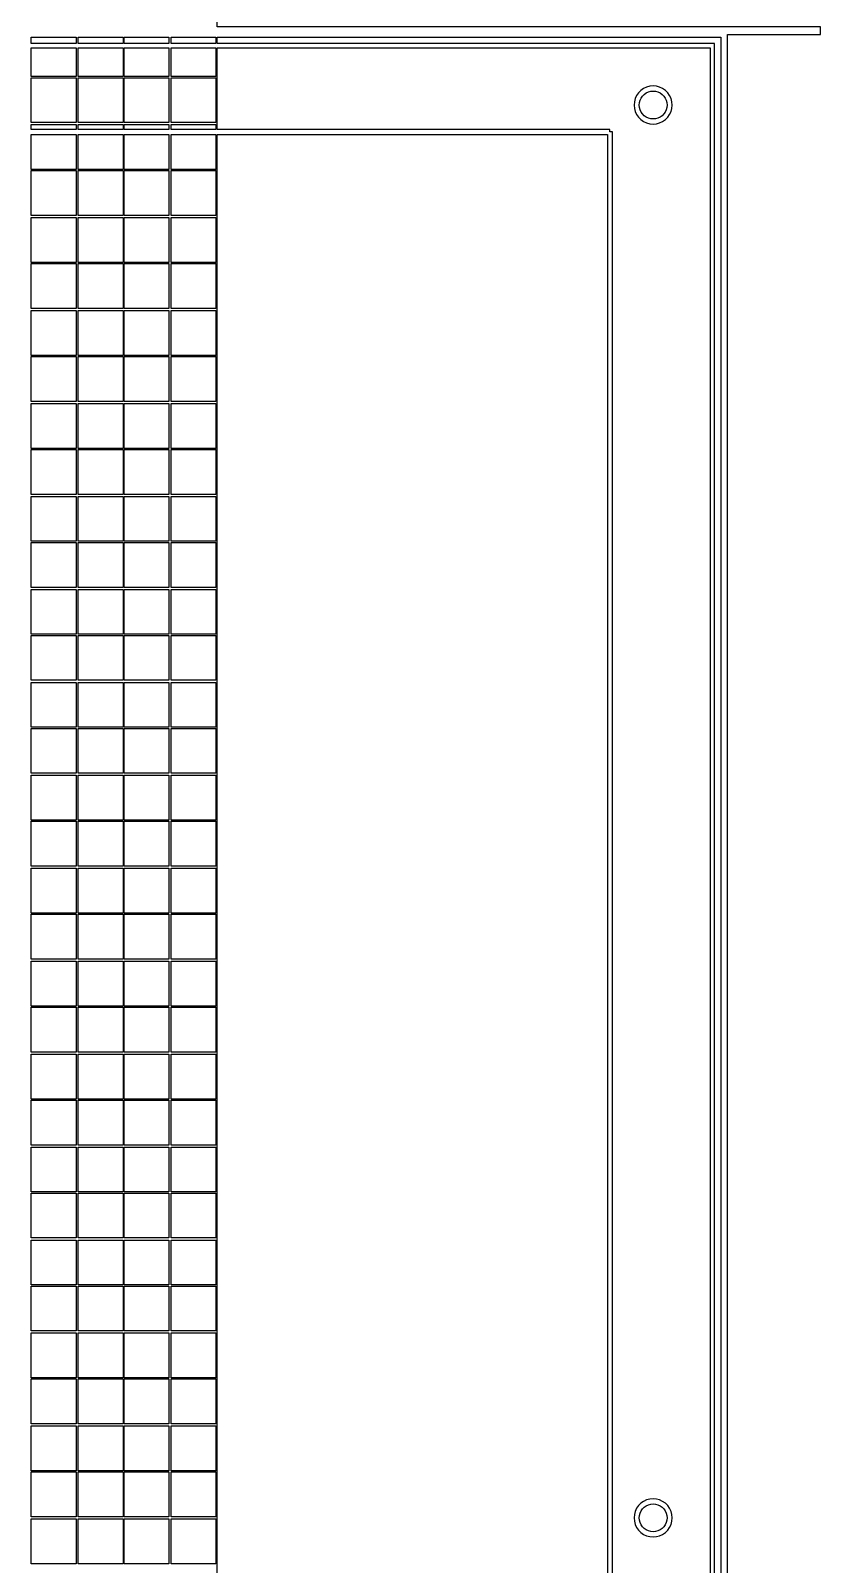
# Model space of a CAD drawing. Extents: x -105 to 170, y -332 to 185.
# Drawn here: x 85 to 170, y -165 to 0 of the extents above; entities that cross this region are included whole.
import ezdxf

# ---------------------------------------------------------------- set-up
doc = ezdxf.new("R2010")
doc.units = 0
doc.layers.get('0').update_dxf_attribs({"linetype": 'CONTINUOUS'})

msp = doc.modelspace()

# ---------------------------------------------------------------- linework, layer by layer
for points in [[(0.425, -320), (160, -320), (160, -0.425), (170, -0.425), (170, 0.425), (105.06, 0.425), (105.06, 185), (105, 185), (105, 185.06), (-105, 185.06), (-105, 185), (-105.06, 185), (-105.06, -185), (-105, -185), (-105, -185.06), (-0.425, -185.06), (-0.425, -330), (0.425, -330)], [(0.7, -185.06), (1.39766, -185.06), (1.39766, -318.606), (158.602, -318.606), (158.602, -1.39387), (105.06, -1.39387), (105.06, -0.7), (159.3, -0.7), (159.3, -319.3), (0.7, -319.3)], [(85.06, -1.39387), (85.06, -0.7), (89.89, -0.7), (89.89, -1.39387)], [(90.11, -1.39387), (90.11, -0.7), (94.94, -0.7), (94.94, -1.39387)], [(95.06, -1.39387), (95.06, -0.7), (99.89, -0.7), (99.89, -1.39387)], [(100.11, -1.39387), (100.11, -0.7), (104.94, -0.7), (104.94, -1.39387)], [(1.84766, -185.06), (12.375, -185.06), (12.375, -309.105), (12.65, -309.105), (12.65, -309.38), (147.35, -309.38), (147.35, -309.105), (147.625, -309.105), (147.625, -10.895), (147.35, -10.895), (147.35, -10.62), (105.06, -10.62), (105.06, -1.84387), (158.152, -1.84387), (158.152, -318.156), (1.84766, -318.156)], [(85.06, -1.84387), (89.89, -1.84387), (89.89, -4.94), (85.06, -4.94)], [(90.11, -1.84387), (94.94, -1.84387), (94.94, -4.94), (90.11, -4.94)], [(95.06, -1.84387), (99.89, -1.84387), (99.89, -4.94), (95.06, -4.94)], [(100.11, -1.84387), (104.94, -1.84387), (104.94, -4.94), (100.11, -4.94)], [(85.06, -5.06), (89.89, -5.06), (89.89, -9.89), (85.06, -9.89)], [(90.11, -5.06), (94.94, -5.06), (94.94, -9.89), (90.11, -9.89)], [(95.06, -5.06), (99.89, -5.06), (99.89, -9.89), (95.06, -9.89)], [(100.11, -5.06), (104.94, -5.06), (104.94, -9.89), (100.11, -9.89)], [(152.356, -10.0189), (152.701, -9.92637), (153.025, -9.77535), (153.318, -9.57039), (153.57, -9.31771), (153.775, -9.025), (153.926, -8.70114), (154.019, -8.35598), (154.05, -8), (154.019, -7.64402), (153.926, -7.29886), (153.775, -6.975), (153.57, -6.68229), (153.318, -6.42961), (153.025, -6.22465), (152.701, -6.07363), (152.356, -5.98114), (152, -5.95), (151.644, -5.98114), (151.299, -6.07363), (150.975, -6.22465), (150.682, -6.42961), (150.43, -6.68229), (150.225, -6.975), (150.074, -7.29886), (149.981, -7.64402), (149.95, -8), (149.981, -8.35598), (150.074, -8.70114), (150.225, -9.025), (150.43, -9.31771), (150.682, -9.57039), (150.975, -9.77535), (151.299, -9.92637), (151.644, -10.0189), (152, -10.05)], [(151.74, -9.47721), (151.487, -9.40954), (151.25, -9.29904), (151.036, -9.14907), (150.851, -8.96418), (150.701, -8.75), (150.59, -8.51303), (150.523, -8.26047), (150.5, -8), (150.523, -7.73953), (150.59, -7.48697), (150.701, -7.25), (150.851, -7.03582), (151.036, -6.85093), (151.25, -6.70096), (151.487, -6.59046), (151.74, -6.52279), (152, -6.5), (152.26, -6.52279), (152.513, -6.59046), (152.75, -6.70096), (152.964, -6.85093), (153.149, -7.03582), (153.299, -7.25), (153.41, -7.48697), (153.477, -7.73953), (153.5, -8), (153.477, -8.26047), (153.41, -8.51303), (153.299, -8.75), (153.149, -8.96418), (152.964, -9.14907), (152.75, -9.29904), (152.513, -9.40954), (152.26, -9.47721), (152, -9.5)], [(12.925, -185.06), (105, -185.06), (105, -185), (105.06, -185), (105.06, -11.17), (147.075, -11.17), (147.075, -308.83), (12.925, -308.83)], [(85.06, -10.62), (85.06, -10.11), (89.89, -10.11), (89.89, -10.62)], [(85.06, -11.17), (89.89, -11.17), (89.89, -14.94), (85.06, -14.94)], [(90.11, -10.62), (90.11, -10.11), (94.94, -10.11), (94.94, -10.62)], [(90.11, -11.17), (94.94, -11.17), (94.94, -14.94), (90.11, -14.94)], [(95.06, -10.62), (95.06, -10.11), (99.89, -10.11), (99.89, -10.62)], [(95.06, -11.17), (99.89, -11.17), (99.89, -14.94), (95.06, -14.94)], [(100.11, -10.62), (100.11, -10.11), (104.94, -10.11), (104.94, -10.62)], [(100.11, -11.17), (104.94, -11.17), (104.94, -14.94), (100.11, -14.94)], [(85.06, -15.06), (89.89, -15.06), (89.89, -19.89), (85.06, -19.89)], [(90.11, -15.06), (94.94, -15.06), (94.94, -19.89), (90.11, -19.89)], [(95.06, -15.06), (99.89, -15.06), (99.89, -19.89), (95.06, -19.89)], [(100.11, -15.06), (104.94, -15.06), (104.94, -19.89), (100.11, -19.89)], [(85.06, -20.11), (89.89, -20.11), (89.89, -24.94), (85.06, -24.94)], [(90.11, -20.11), (94.94, -20.11), (94.94, -24.94), (90.11, -24.94)], [(95.06, -20.11), (99.89, -20.11), (99.89, -24.94), (95.06, -24.94)], [(100.11, -20.11), (104.94, -20.11), (104.94, -24.94), (100.11, -24.94)], [(85.06, -25.06), (89.89, -25.06), (89.89, -29.89), (85.06, -29.89)], [(90.11, -25.06), (94.94, -25.06), (94.94, -29.89), (90.11, -29.89)], [(95.06, -25.06), (99.89, -25.06), (99.89, -29.89), (95.06, -29.89)], [(100.11, -25.06), (104.94, -25.06), (104.94, -29.89), (100.11, -29.89)], [(85.06, -30.11), (89.89, -30.11), (89.89, -34.94), (85.06, -34.94)], [(90.11, -30.11), (94.94, -30.11), (94.94, -34.94), (90.11, -34.94)], [(95.06, -30.11), (99.89, -30.11), (99.89, -34.94), (95.06, -34.94)], [(100.11, -30.11), (104.94, -30.11), (104.94, -34.94), (100.11, -34.94)], [(85.06, -35.06), (89.89, -35.06), (89.89, -39.89), (85.06, -39.89)], [(90.11, -35.06), (94.94, -35.06), (94.94, -39.89), (90.11, -39.89)], [(95.06, -35.06), (99.89, -35.06), (99.89, -39.89), (95.06, -39.89)], [(100.11, -35.06), (104.94, -35.06), (104.94, -39.89), (100.11, -39.89)], [(85.06, -40.11), (89.89, -40.11), (89.89, -44.94), (85.06, -44.94)], [(90.11, -40.11), (94.94, -40.11), (94.94, -44.94), (90.11, -44.94)], [(95.06, -40.11), (99.89, -40.11), (99.89, -44.94), (95.06, -44.94)], [(100.11, -40.11), (104.94, -40.11), (104.94, -44.94), (100.11, -44.94)], [(85.06, -45.06), (89.89, -45.06), (89.89, -49.89), (85.06, -49.89)], [(90.11, -45.06), (94.94, -45.06), (94.94, -49.89), (90.11, -49.89)], [(95.06, -45.06), (99.89, -45.06), (99.89, -49.89), (95.06, -49.89)], [(100.11, -45.06), (104.94, -45.06), (104.94, -49.89), (100.11, -49.89)], [(85.06, -50.11), (89.89, -50.11), (89.89, -54.94), (85.06, -54.94)], [(90.11, -50.11), (94.94, -50.11), (94.94, -54.94), (90.11, -54.94)], [(95.06, -50.11), (99.89, -50.11), (99.89, -54.94), (95.06, -54.94)], [(100.11, -50.11), (104.94, -50.11), (104.94, -54.94), (100.11, -54.94)], [(85.06, -55.06), (89.89, -55.06), (89.89, -59.89), (85.06, -59.89)], [(90.11, -55.06), (94.94, -55.06), (94.94, -59.89), (90.11, -59.89)], [(95.06, -55.06), (99.89, -55.06), (99.89, -59.89), (95.06, -59.89)], [(100.11, -55.06), (104.94, -55.06), (104.94, -59.89), (100.11, -59.89)], [(85.06, -60.11), (89.89, -60.11), (89.89, -64.94), (85.06, -64.94)], [(90.11, -60.11), (94.94, -60.11), (94.94, -64.94), (90.11, -64.94)], [(95.06, -60.11), (99.89, -60.11), (99.89, -64.94), (95.06, -64.94)], [(100.11, -60.11), (104.94, -60.11), (104.94, -64.94), (100.11, -64.94)], [(85.06, -65.06), (89.89, -65.06), (89.89, -69.89), (85.06, -69.89)], [(90.11, -65.06), (94.94, -65.06), (94.94, -69.89), (90.11, -69.89)], [(95.06, -65.06), (99.89, -65.06), (99.89, -69.89), (95.06, -69.89)], [(100.11, -65.06), (104.94, -65.06), (104.94, -69.89), (100.11, -69.89)], [(85.06, -70.11), (89.89, -70.11), (89.89, -74.94), (85.06, -74.94)], [(90.11, -70.11), (94.94, -70.11), (94.94, -74.94), (90.11, -74.94)], [(95.06, -70.11), (99.89, -70.11), (99.89, -74.94), (95.06, -74.94)], [(100.11, -70.11), (104.94, -70.11), (104.94, -74.94), (100.11, -74.94)], [(85.06, -75.06), (89.89, -75.06), (89.89, -79.89), (85.06, -79.89)], [(90.11, -75.06), (94.94, -75.06), (94.94, -79.89), (90.11, -79.89)], [(95.06, -75.06), (99.89, -75.06), (99.89, -79.89), (95.06, -79.89)], [(100.11, -75.06), (104.94, -75.06), (104.94, -79.89), (100.11, -79.89)], [(85.06, -80.11), (89.89, -80.11), (89.89, -84.94), (85.06, -84.94)], [(90.11, -80.11), (94.94, -80.11), (94.94, -84.94), (90.11, -84.94)], [(95.06, -80.11), (99.89, -80.11), (99.89, -84.94), (95.06, -84.94)], [(100.11, -80.11), (104.94, -80.11), (104.94, -84.94), (100.11, -84.94)], [(85.06, -85.06), (89.89, -85.06), (89.89, -89.89), (85.06, -89.89)], [(90.11, -85.06), (94.94, -85.06), (94.94, -89.89), (90.11, -89.89)], [(95.06, -85.06), (99.89, -85.06), (99.89, -89.89), (95.06, -89.89)], [(100.11, -85.06), (104.94, -85.06), (104.94, -89.89), (100.11, -89.89)], [(85.06, -90.11), (89.89, -90.11), (89.89, -94.94), (85.06, -94.94)], [(90.11, -90.11), (94.94, -90.11), (94.94, -94.94), (90.11, -94.94)], [(95.06, -90.11), (99.89, -90.11), (99.89, -94.94), (95.06, -94.94)], [(100.11, -90.11), (104.94, -90.11), (104.94, -94.94), (100.11, -94.94)], [(85.06, -95.06), (89.89, -95.06), (89.89, -99.89), (85.06, -99.89)], [(90.11, -95.06), (94.94, -95.06), (94.94, -99.89), (90.11, -99.89)], [(95.06, -95.06), (99.89, -95.06), (99.89, -99.89), (95.06, -99.89)], [(100.11, -95.06), (104.94, -95.06), (104.94, -99.89), (100.11, -99.89)], [(85.06, -100.11), (89.89, -100.11), (89.89, -104.94), (85.06, -104.94)], [(90.11, -100.11), (94.94, -100.11), (94.94, -104.94), (90.11, -104.94)], [(95.06, -100.11), (99.89, -100.11), (99.89, -104.94), (95.06, -104.94)], [(100.11, -100.11), (104.94, -100.11), (104.94, -104.94), (100.11, -104.94)], [(85.06, -105.06), (89.89, -105.06), (89.89, -109.89), (85.06, -109.89)], [(90.11, -105.06), (94.94, -105.06), (94.94, -109.89), (90.11, -109.89)], [(95.06, -105.06), (99.89, -105.06), (99.89, -109.89), (95.06, -109.89)], [(100.11, -105.06), (104.94, -105.06), (104.94, -109.89), (100.11, -109.89)], [(85.06, -110.11), (89.89, -110.11), (89.89, -114.94), (85.06, -114.94)], [(90.11, -110.11), (94.94, -110.11), (94.94, -114.94), (90.11, -114.94)], [(95.06, -110.11), (99.89, -110.11), (99.89, -114.94), (95.06, -114.94)], [(100.11, -110.11), (104.94, -110.11), (104.94, -114.94), (100.11, -114.94)], [(85.06, -115.06), (89.89, -115.06), (89.89, -119.89), (85.06, -119.89)], [(90.11, -115.06), (94.94, -115.06), (94.94, -119.89), (90.11, -119.89)], [(95.06, -115.06), (99.89, -115.06), (99.89, -119.89), (95.06, -119.89)], [(100.11, -115.06), (104.94, -115.06), (104.94, -119.89), (100.11, -119.89)], [(85.06, -120.11), (89.89, -120.11), (89.89, -124.94), (85.06, -124.94)], [(90.11, -120.11), (94.94, -120.11), (94.94, -124.94), (90.11, -124.94)], [(95.06, -120.11), (99.89, -120.11), (99.89, -124.94), (95.06, -124.94)], [(100.11, -120.11), (104.94, -120.11), (104.94, -124.94), (100.11, -124.94)], [(85.06, -125.06), (89.89, -125.06), (89.89, -129.89), (85.06, -129.89)], [(90.11, -125.06), (94.94, -125.06), (94.94, -129.89), (90.11, -129.89)], [(95.06, -125.06), (99.89, -125.06), (99.89, -129.89), (95.06, -129.89)], [(100.11, -125.06), (104.94, -125.06), (104.94, -129.89), (100.11, -129.89)], [(85.06, -130.11), (89.89, -130.11), (89.89, -134.94), (85.06, -134.94)], [(90.11, -130.11), (94.94, -130.11), (94.94, -134.94), (90.11, -134.94)], [(95.06, -130.11), (99.89, -130.11), (99.89, -134.94), (95.06, -134.94)], [(100.11, -130.11), (104.94, -130.11), (104.94, -134.94), (100.11, -134.94)], [(85.06, -135.06), (89.89, -135.06), (89.89, -139.89), (85.06, -139.89)], [(90.11, -135.06), (94.94, -135.06), (94.94, -139.89), (90.11, -139.89)], [(95.06, -135.06), (99.89, -135.06), (99.89, -139.89), (95.06, -139.89)], [(100.11, -135.06), (104.94, -135.06), (104.94, -139.89), (100.11, -139.89)], [(85.06, -140.11), (89.89, -140.11), (89.89, -144.94), (85.06, -144.94)], [(90.11, -140.11), (94.94, -140.11), (94.94, -144.94), (90.11, -144.94)], [(95.06, -140.11), (99.89, -140.11), (99.89, -144.94), (95.06, -144.94)], [(100.11, -140.11), (104.94, -140.11), (104.94, -144.94), (100.11, -144.94)], [(85.06, -145.06), (89.89, -145.06), (89.89, -149.89), (85.06, -149.89)], [(90.11, -145.06), (94.94, -145.06), (94.94, -149.89), (90.11, -149.89)], [(95.06, -145.06), (99.89, -145.06), (99.89, -149.89), (95.06, -149.89)], [(100.11, -145.06), (104.94, -145.06), (104.94, -149.89), (100.11, -149.89)], [(85.06, -150.11), (89.89, -150.11), (89.89, -154.94), (85.06, -154.94)], [(90.11, -150.11), (94.94, -150.11), (94.94, -154.94), (90.11, -154.94)], [(95.06, -150.11), (99.89, -150.11), (99.89, -154.94), (95.06, -154.94)], [(100.11, -150.11), (104.94, -150.11), (104.94, -154.94), (100.11, -154.94)], [(85.06, -155.06), (89.89, -155.06), (89.89, -159.89), (85.06, -159.89)], [(90.11, -155.06), (94.94, -155.06), (94.94, -159.89), (90.11, -159.89)], [(95.06, -155.06), (99.89, -155.06), (99.89, -159.89), (95.06, -159.89)], [(100.11, -155.06), (104.94, -155.06), (104.94, -159.89), (100.11, -159.89)], [(152.356, -162.019), (152.701, -161.926), (153.025, -161.775), (153.318, -161.57), (153.57, -161.318), (153.775, -161.025), (153.926, -160.701), (154.019, -160.356), (154.05, -160), (154.019, -159.644), (153.926, -159.299), (153.775, -158.975), (153.57, -158.682), (153.318, -158.43), (153.025, -158.225), (152.701, -158.074), (152.356, -157.981), (152, -157.95), (151.644, -157.981), (151.299, -158.074), (150.975, -158.225), (150.682, -158.43), (150.43, -158.682), (150.225, -158.975), (150.074, -159.299), (149.981, -159.644), (149.95, -160), (149.981, -160.356), (150.074, -160.701), (150.225, -161.025), (150.43, -161.318), (150.682, -161.57), (150.975, -161.775), (151.299, -161.926), (151.644, -162.019), (152, -162.05)], [(151.74, -161.477), (151.487, -161.41), (151.25, -161.299), (151.036, -161.149), (150.851, -160.964), (150.701, -160.75), (150.59, -160.513), (150.523, -160.26), (150.5, -160), (150.523, -159.74), (150.59, -159.487), (150.701, -159.25), (150.851, -159.036), (151.036, -158.851), (151.25, -158.701), (151.487, -158.59), (151.74, -158.523), (152, -158.5), (152.26, -158.523), (152.513, -158.59), (152.75, -158.701), (152.964, -158.851), (153.149, -159.036), (153.299, -159.25), (153.41, -159.487), (153.477, -159.74), (153.5, -160), (153.477, -160.26), (153.41, -160.513), (153.299, -160.75), (153.149, -160.964), (152.964, -161.149), (152.75, -161.299), (152.513, -161.41), (152.26, -161.477), (152, -161.5)], [(85.06, -160.11), (89.89, -160.11), (89.89, -164.94), (85.06, -164.94)], [(90.11, -160.11), (94.94, -160.11), (94.94, -164.94), (90.11, -164.94)], [(95.06, -160.11), (99.89, -160.11), (99.89, -164.94), (95.06, -164.94)], [(100.11, -160.11), (104.94, -160.11), (104.94, -164.94), (100.11, -164.94)]]:
    msp.add_lwpolyline(points, close=True)

doc.saveas('drawing.dxf')
